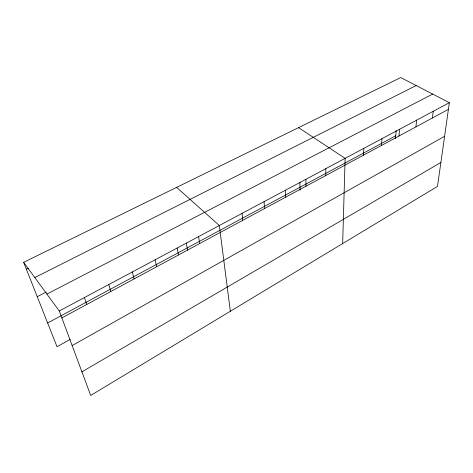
<?xml version="1.0" encoding="UTF-8"?>
<svg xmlns="http://www.w3.org/2000/svg" width="473" height="473" viewBox="0 0 473 473"><rect width="100%" height="100%" fill="white"/><g stroke="black" fill="none" stroke-linecap="round" stroke-linejoin="round"><path stroke-width="0.71" d="M325.779 175.518L325.82 168.654M342.659 243.56L345.124 158.343L298.546 127.627M363.489 155.174L363.832 148.356M381.492 145.459L381.971 138.672M395.487 138.701L396.179 130.672M398.964 136.029L399.567 129.271M415.927 126.882L416.654 120.148M432.399 117.99L433.238 111.291M449.35 102.688L437.495 186.392L90.704 395.44L59.285 310.98L23.65 262.32L400.743 77.56L449.35 102.688L59.285 310.98M81.924 371.843L440.883 162.464M72.15 345.562L444.585 136.319M70.246 339.36L57.02 346.727L23.65 262.32M61.862 317.903L448.404 109.358M47.637 322.988L395.741 135.775M46.916 294.088L432.689 94.074M37.243 296.695L46.283 292.018M34.813 277.562L416.175 85.536M26.364 269.184L28.333 268.209M176.618 187.367L219.336 225.515L230.345 311.264M84.448 297.541L86.736 304.482M108.778 284.551L110.8 291.504M132.328 271.975L134.096 278.934M155.12 259.801L156.646 266.766M177.198 248.012L178.504 254.977M186.303 242.956L187.55 250.128M198.595 236.589L199.683 243.548M242.081 213.37L242.755 220.306M264.064 201.628L264.543 208.558M285.325 190.276L285.615 197.182M299.894 182.188L300.089 190.14M305.901 179.291L306.019 186.179"/></g></svg>
